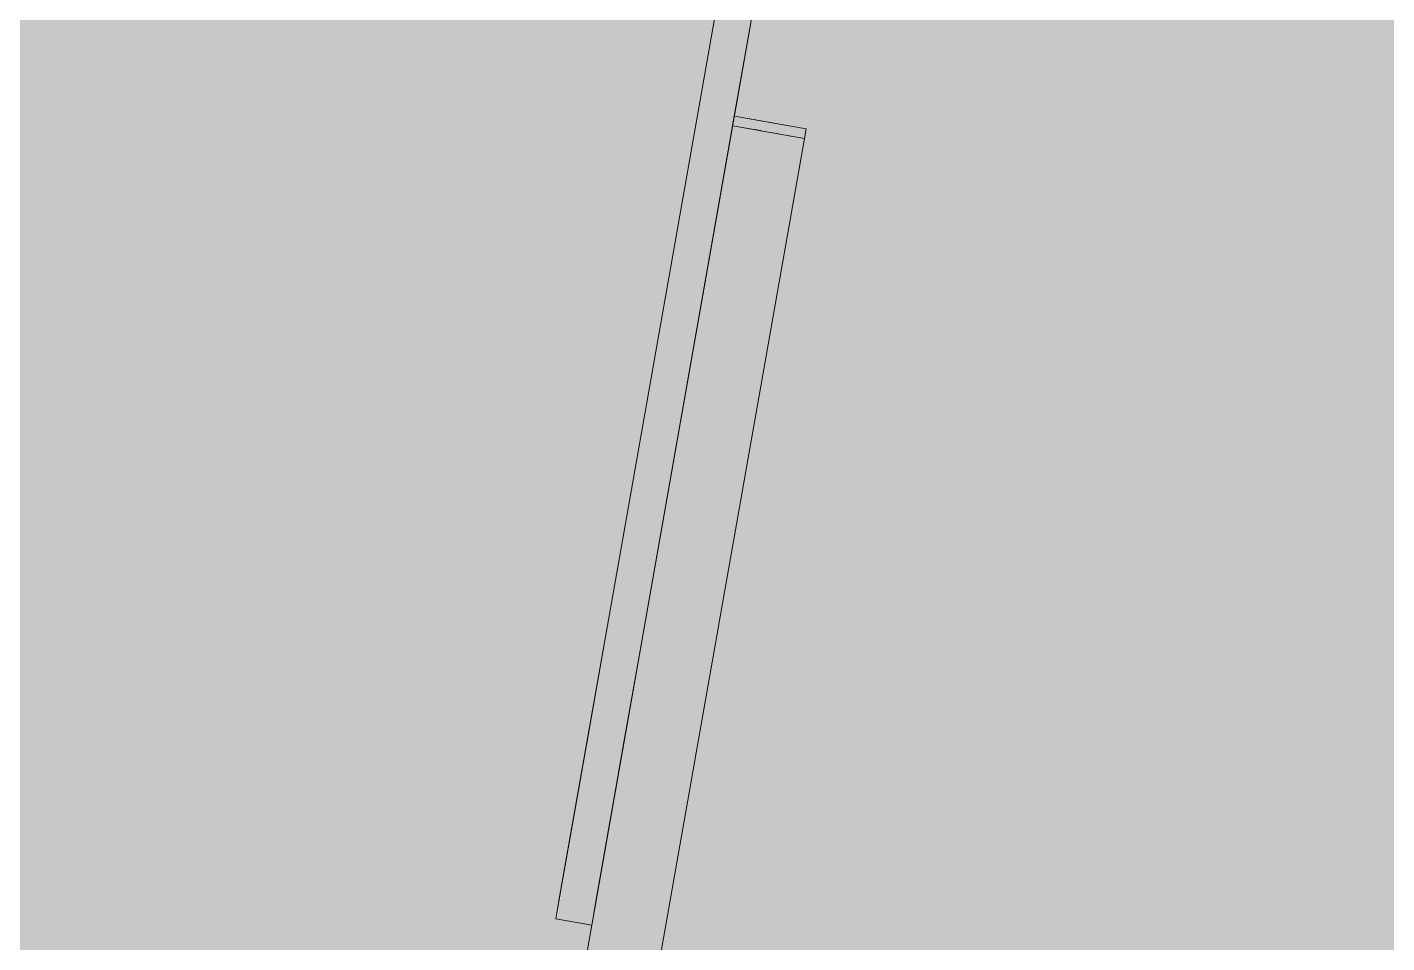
# Model space of a CAD drawing. Header units: millimetres. Extents: x 63432 to 177405, y -1987 to 27578.
# Drawn here: x 162028.2 to 162264.8, y 8958.8 to 9118.1 of the extents above; entities that cross this region are included whole.
import ezdxf

# ---------------------------------------------------------------- set-up
doc = ezdxf.new("R2010")
doc.units = ezdxf.units.MM
doc.layers.add('A-WALL-PATT', color=7, linetype='Continuous', lineweight=9)
for name, color, linetype, lineweight, true_color in [('I-FURN-16', 7, 'Continuous', 9, 0xd1b79e), ('I-FURN-20', 7, 'Continuous', 9, 0x3a3a3a), ('I-FURN-21', 7, 'Continuous', 9, 0x666666), ('I-FURN-25', 7, 'Continuous', 9, 0x987f66), ('I-FURN-26', 7, 'Continuous', 9, 0x2d2d2d), ('I-FURN-30', 7, 'Continuous', 9, 0x4c4c4c), ('I-FURN-38', 7, 'Continuous', 9, 0xa58c72), ('I-FURN-42', 7, 'Continuous', 9, 0xa38363), ('I-FURN-43', 7, 'Continuous', 9, 0xb79776), ('I-FURN-47', 7, 'Continuous', 9, 0xa88767), ('I-FURN-50', 7, 'Continuous', 9, 0xd6b594), ('I-FURN-57', 7, 'Continuous', 9, 0x8f765d), ('I-FURN-58', 7, 'Continuous', 9, 0xa1805f), ('I-FURN-59', 7, 'Continuous', 9, 0x97795b), ('I-FURN-6', 7, 'Continuous', 9, 0xc0c0c0), ('I-FURN-60', 7, 'Continuous', 9, 0xa58668), ('I-FURN-61', 7, 'Continuous', 9, 0xcabbac), ('I-FURN-62', 7, 'Continuous', 9, 0x8b8b8b), ('I-FURN-65', 7, 'Continuous', 9, 0x8b7c6d), ('I-FURN-71', 7, 'Continuous', 9, 0xa59687), ('I-FURN-73', 7, 'Continuous', 9, 0xb79e84)]:
    doc.layers.add(name, color=color, linetype=linetype, lineweight=lineweight, true_color=true_color)
doc.layers.add('I-FURN-17', color=7, linetype='Continuous', lineweight=9, true_color=0x111111, transparency=0.7)
doc.layers.add('I-FURN-18', color=7, linetype='Continuous', lineweight=9, true_color=0xe2b180, transparency=0.7)

# ---------------------------------------------------------------- blocks, each defined once
blk = doc.blocks.new('Chair - Tablet Arm - Chair - Tablet Arm-V79-Развертка 3_12-6')
at = {"layer": 'I-FURN-17'}
for points in [[(-81992.13, 9098.75), (-81991.84, 9100.42), (-82004.37, 9102.51), (-82004.64, 9100.95), (-81992.46, 9098.8)], [(-82031.76, 8874.03), (-81992.13, 9098.75), (-82004.66, 9100.83), (-82044.27, 8876.23), (-82032.38, 8874.14)]]:
    blk.add_hatch(color=256, dxfattribs=at).paths.add_polyline_path(points)
at = {"layer": 'I-FURN-18'}
for points in [[(-82020.34, 9011.92), (-81995.53, 9152.65), (-82001.78, 9153.75), (-82026.59, 9013.02), (-82022.87, 9012.36)], [(-82029.16, 8961.89), (-82020.34, 9011.92), (-82026.59, 9013.02), (-82035.25, 8962.96), (-82031.5, 8962.3)]]:
    blk.add_hatch(color=256, dxfattribs=at).paths.add_polyline_path(points)
at = {"layer": 'I-FURN-16'}
for p, q in [((-82026.59, 9013.02), (-82001.78, 9153.75)), ((-81995.53, 9152.65), (-82004.35, 9102.62)), ((-82035.42, 8962.99), (-82026.59, 9013.02)), ((-82035.42, 8962.99), (-82029.16, 8961.89))]:
    blk.add_line(p, q, dxfattribs=at)
at = {"layer": 'I-FURN-20'}
for p, q in [((-82004.64, 9100.95), (-82004.02, 9100.84)), ((-82004.01, 9100.84), (-82002.29, 9100.54)), ((-82002.27, 9100.53), (-81999.78, 9100.1)), ((-81999.76, 9100.09), (-81997, 9099.6)), ((-82031.76, 8874.03), (-81992.13, 9098.75)), ((-81996.98, 9099.6), (-81994.49, 9099.16)), ((-81994.47, 9099.16), (-81992.75, 9098.86)), ((-81992.74, 9098.85), (-81992.13, 9098.75)), ((-82029.16, 8961.89), (-82044.27, 8876.23))]:
    blk.add_line(p, q, dxfattribs=at)
at = {"layer": 'I-FURN-21'}
for p in [(-82004.35, 9102.62), (-81992.13, 9098.75)]:
    blk.add_line(p, (-81991.84, 9100.42), dxfattribs=at)
at = {"layer": 'I-FURN-26'}
for p, q in [((-82004.02, 9100.84), (-82004.64, 9100.95)), ((-82002.29, 9100.54), (-82004.01, 9100.84)), ((-81999.78, 9100.1), (-82002.27, 9100.53)), ((-81997, 9099.6), (-81999.76, 9100.09)), ((-82031.76, 8874.03), (-81992.13, 9098.75)), ((-81994.49, 9099.16), (-81996.98, 9099.6)), ((-81992.75, 9098.86), (-81994.47, 9099.16)), ((-81992.13, 9098.75), (-81992.74, 9098.85)), ((-82029.16, 8961.89), (-82044.27, 8876.23))]:
    blk.add_line(p, q, dxfattribs=at)
at = {"layer": 'I-FURN-30'}
blk.add_line((-81991.84, 9100.42), (-82004.35, 9102.62), dxfattribs=at)
at = {"layer": 'I-FURN-38'}
blk.add_line((-82004.35, 9102.62), (-82004.64, 9100.95), dxfattribs=at)
at = {"layer": 'I-FURN-42'}
blk.add_line((-82004.64, 9100.95), (-82029.16, 8961.89), dxfattribs=at)
at = {"layer": 'I-FURN-43'}
blk.add_line((-82004.35, 9102.62), (-82004.64, 9100.95), dxfattribs=at)
at = {"layer": 'I-FURN-47'}
blk.add_line((-82004.64, 9100.95), (-82029.16, 8961.89), dxfattribs=at)
at = {"layer": 'I-FURN-50'}
for p, q in [((-82001.78, 9153.75), (-82026.59, 9013.02)), ((-82004.35, 9102.62), (-81995.53, 9152.65)), ((-82026.59, 9013.02), (-82029.97, 8993.88)), ((-82029.97, 8993.88), (-82031.5, 8985.23)), ((-82031.5, 8985.23), (-82032.83, 8977.65)), ((-82032.83, 8977.65), (-82033.93, 8971.43)), ((-82033.93, 8971.43), (-82035.42, 8962.99))]:
    blk.add_line(p, q, dxfattribs=at)
at = {"layer": 'I-FURN-57'}
for p, q in [((-82004.64, 9100.95), (-82020.34, 9011.92)), ((-82020.34, 9011.92), (-82029.16, 8961.89))]:
    blk.add_line(p, q, dxfattribs=at)
at = {"layer": 'I-FURN-58'}
for p, q in [((-82023.72, 8992.77), (-82020.34, 9011.92)), ((-82025.24, 8984.13), (-82023.72, 8992.77)), ((-82026.58, 8976.54), (-82025.24, 8984.13)), ((-82027.68, 8970.32), (-82026.58, 8976.54)), ((-82028.49, 8965.7), (-82027.68, 8970.32)), ((-82028.99, 8962.85), (-82028.49, 8965.7)), ((-82029.16, 8961.89), (-82028.99, 8962.85))]:
    blk.add_line(p, q, dxfattribs=at)
at = {"layer": 'I-FURN-59'}
blk.add_line((-82020.34, 9011.92), (-82004.64, 9100.95), dxfattribs=at)
at = {"layer": 'I-FURN-60'}
blk.add_line((-82004.64, 9100.95), (-82004.35, 9102.62), dxfattribs=at)
blk = doc.blocks.new('Chair - Tablet Arm - Chair - Tablet Arm-V82-Развертка 3_12-6')
at = {"layer": 'I-FURN-16'}
for p, q in [((-82001.78, 9153.75), (-82026.59, 9013.02)), ((-82004.35, 9102.62), (-81995.53, 9152.65)), ((-82026.59, 9013.02), (-82028.32, 9003.26)), ((-82028.32, 9003.26), (-82031.5, 8985.23)), ((-82031.5, 8985.23), (-82032.83, 8977.65)), ((-82032.83, 8977.65), (-82035.42, 8962.99))]:
    blk.add_line(p, q, dxfattribs=at)
at = {"layer": 'I-FURN-21'}
for p, q in [((-81991.84, 9100.42), (-82004.35, 9102.62)), ((-82004.64, 9100.95), (-82004.02, 9100.84)), ((-82004.01, 9100.84), (-82002.29, 9100.54)), ((-82002.27, 9100.53), (-81999.78, 9100.1)), ((-81999.76, 9100.09), (-81997, 9099.6)), ((-82031.76, 8874.03), (-81992.13, 9098.75)), ((-81996.98, 9099.6), (-81994.49, 9099.16)), ((-81994.47, 9099.16), (-81992.75, 9098.86)), ((-81992.74, 9098.85), (-81992.13, 9098.75)), ((-82029.16, 8961.89), (-82044.27, 8876.23))]:
    blk.add_line(p, q, dxfattribs=at)
at = {"layer": 'I-FURN-25'}
blk.add_line((-82004.64, 9100.95), (-82029.16, 8961.89), dxfattribs=at)
at = {"layer": 'I-FURN-30'}
for p, q in [((-82004.02, 9100.84), (-82004.64, 9100.95)), ((-82002.29, 9100.54), (-82004.01, 9100.84)), ((-81999.78, 9100.1), (-82002.27, 9100.53)), ((-81997, 9099.6), (-81999.76, 9100.09)), ((-82031.76, 8874.03), (-81992.13, 9098.75)), ((-81994.49, 9099.16), (-81996.98, 9099.6)), ((-81992.75, 9098.86), (-81994.47, 9099.16)), ((-81992.13, 9098.75), (-81992.74, 9098.85)), ((-82029.16, 8961.89), (-82044.27, 8876.23))]:
    blk.add_line(p, q, dxfattribs=at)
at = {"layer": 'I-FURN-38'}
for q in [(-82004.35, 9102.62), (-82029.16, 8961.89)]:
    blk.add_line((-82004.64, 9100.95), q, dxfattribs=at)
at = {"layer": 'I-FURN-57'}
for p, q in [((-82020.34, 9011.92), (-82004.64, 9100.95)), ((-82028.49, 8965.7), (-82020.34, 9011.92)), ((-82028.99, 8962.85), (-82028.49, 8965.7)), ((-82029.16, 8961.89), (-82028.99, 8962.85))]:
    blk.add_line(p, q, dxfattribs=at)
at = {"layer": 'I-FURN-61'}
for p, q in [((-82026.59, 9013.02), (-82001.78, 9153.75)), ((-81995.53, 9152.65), (-82004.35, 9102.62)), ((-82029.97, 8993.88), (-82026.59, 9013.02)), ((-82032.83, 8977.65), (-82029.97, 8993.88)), ((-82034.74, 8966.8), (-82032.83, 8977.65)), ((-82035.42, 8962.99), (-82034.74, 8966.8)), ((-82035.42, 8962.99), (-82029.16, 8961.89))]:
    blk.add_line(p, q, dxfattribs=at)
at = {"layer": 'I-FURN-62'}
for p, q in [((-82004.35, 9102.62), (-82001.99, 9102.21)), ((-82001.99, 9102.21), (-81991.84, 9100.42)), ((-81992.13, 9098.75), (-81991.84, 9100.42))]:
    blk.add_line(p, q, dxfattribs=at)
at = {"layer": 'I-FURN-65'}
for p, q in [((-82004.64, 9100.95), (-82020.34, 9011.92)), ((-82020.34, 9011.92), (-82029.16, 8961.89))]:
    blk.add_line(p, q, dxfattribs=at)
at = {"layer": 'I-FURN-71'}
blk.add_line((-82004.35, 9102.62), (-82004.64, 9100.95), dxfattribs=at)
at = {"layer": 'I-FURN-73'}
blk.add_line((-82004.35, 9102.62), (-82004.64, 9100.95), dxfattribs=at)
blk = doc.blocks.new('Chair - Tablet Arm - Chair - Tablet Arm-V89-Развертка 3_12-6')
at = {"layer": 'I-FURN-6'}
for p, q in [((-82026.59, 9013.02), (-82001.78, 9153.75)), ((-81995.53, 9152.65), (-82020.34, 9011.92)), ((-82004.35, 9102.62), (-81991.84, 9100.42)), ((-82004.64, 9100.95), (-81992.13, 9098.75)), ((-81992.13, 9098.75), (-81991.84, 9100.42)), ((-82031.76, 8874.03), (-81992.13, 9098.75)), ((-82035.42, 8962.99), (-82026.59, 9013.02)), ((-82020.34, 9011.92), (-82029.16, 8961.89)), ((-82035.42, 8962.99), (-82029.16, 8961.89)), ((-82029.16, 8961.89), (-82044.27, 8876.23))]:
    blk.add_line(p, q, dxfattribs=at)
at = {"layer": 'I-FURN-61'}
for p, q in [((-82001.78, 9153.75), (-82026.59, 9013.02)), ((-82004.35, 9102.62), (-81995.53, 9152.65)), ((-82004.35, 9102.62), (-82004.64, 9100.95)), ((-82004.64, 9100.95), (-82029.16, 8961.89)), ((-82026.59, 9013.02), (-82035.42, 8962.99))]:
    blk.add_line(p, q, dxfattribs=at)
at = {"layer": 'I-FURN-62'}
for p, q in [((-81991.84, 9100.42), (-82004.35, 9102.62)), ((-81992.13, 9098.75), (-82004.64, 9100.95)), ((-82031.76, 8874.03), (-81992.13, 9098.75)), ((-82029.16, 8961.89), (-82044.27, 8876.23))]:
    blk.add_line(p, q, dxfattribs=at)
at = {"layer": 'I-FURN-65'}
for p, q in [((-82020.34, 9011.92), (-82004.64, 9100.95)), ((-82029.16, 8961.89), (-82020.34, 9011.92))]:
    blk.add_line(p, q, dxfattribs=at)
at = {"layer": 'I-FURN-71'}
for q in [(-82004.35, 9102.62), (-82029.16, 8961.89)]:
    blk.add_line((-82004.64, 9100.95), q, dxfattribs=at)

msp = doc.modelspace()

# ---------------------------------------------------------------- hatches: boundary and pattern name
at = {"layer": 'A-WALL-PATT'}
h = msp.add_hatch(color=256, dxfattribs=at)
h.paths.add_polyline_path([(160606.62, 8450), (161691.75, 8450), (161825.3, 8839.5), (161732.42, 8839.5), (161732.42, 8852.2), (161829.65, 8852.2), (161893.84, 9039.44), (161693.89, 9039.44), (161693.89, 9052.14), (161950.36, 9052.14), (161960.05, 9050.62), (161968.81, 9046.22), (161975.82, 9039.36), (161980.94, 9029.08), (162041.59, 8852.2), (162075.32, 8852.2), (162075.32, 8840.4), (162077.83, 8840.7), (162088.49, 8844.86), (162096.15, 8849.9), (162103.52, 8857.9), (162108.39, 8866.34), (162111.35, 8876.23), (162126.46, 8961.89), (162120.2, 8962.99), (162158.25, 9178.77), (162164.45, 9177.38), (162151.27, 9102.62), (162163.78, 9100.42), (162123.24, 8871.96), (162120.05, 8861.31), (162113.42, 8849.82), (162103.51, 8839.64), (162093.23, 8832.88), (162080.76, 8828.34), (162067.58, 8826.8), (162050.29, 8826.8), (162179.65, 8450), (162691.75, 8450), (162825.3, 8839.5), (162732.42, 8839.5), (162732.42, 8852.2), (162829.65, 8852.2), (162893.84, 9039.44), (162693.89, 9039.44), (162693.89, 9052.14), (162950.36, 9052.14), (162960.05, 9050.62), (162968.81, 9046.22), (162975.82, 9039.36), (162980.94, 9029.08), (163041.59, 8852.2), (163075.32, 8852.2), (163075.32, 8840.4), (163077.83, 8840.7), (163088.49, 8844.86), (163096.15, 8849.9), (163103.52, 8857.9), (163108.39, 8866.34), (163111.35, 8876.23), (163126.46, 8961.89), (163120.2, 8962.99), (163158.25, 9178.77), (163164.45, 9177.38), (163151.27, 9102.62), (163163.78, 9100.42), (163123.24, 8871.96), (163120.05, 8861.31), (163113.42, 8849.82), (163103.52, 8839.65), (163093.23, 8832.88), (163080.76, 8828.34), (163067.25, 8826.8), (163050.29, 8826.8), (163179.65, 8450), (163691.75, 8450), (163825.3, 8839.5), (163732.42, 8839.5), (163732.42, 8852.2), (163829.65, 8852.2), (163893.84, 9039.44), (163693.89, 9039.44), (163693.89, 9052.14), (163950.36, 9052.14), (163960.05, 9050.62), (163968.81, 9046.22), (163975.82, 9039.36), (163980.94, 9029.08), (164041.59, 8852.2), (164075.32, 8852.2), (164075.32, 8840.4), (164077.83, 8840.7), (164088.49, 8844.86), (164096.15, 8849.9), (164103.52, 8857.9), (164108.39, 8866.34), (164111.35, 8876.23), (164126.46, 8961.89), (164120.2, 8962.99), (164158.25, 9178.77), (164164.45, 9177.38), (164151.27, 9102.62), (164163.78, 9100.42), (164123.24, 8871.96), (164120.05, 8861.31), (164113.42, 8849.82), (164103.51, 8839.64), (164093.23, 8832.88), (164080.76, 8828.34), (164067.58, 8826.8), (164050.29, 8826.8), (164179.65, 8450), (164234.62, 8450), (164234.62, 13150), (160606.62, 13150), (160606.62, 9070.66)])
h.paths.add_polyline_path([(161707.19, 8450), (162164.05, 8450), (162034.71, 8826.8), (161836.27, 8826.54), (161831.65, 8813.23), (161830.86, 8810.7), (161717.28, 8479.45)])
h.paths.add_polyline_path([(162928.8, 8450), (163164.05, 8450), (163034.71, 8826.8), (162836.27, 8826.54), (162831.65, 8813.23), (162830.86, 8810.7), (162707.19, 8450), (162859.58, 8450)])
h.paths.add_polyline_path([(164164.05, 8450), (164034.71, 8826.8), (163836.27, 8826.54), (163831.65, 8813.23), (163830.86, 8810.7), (163707.19, 8450), (164140.18, 8450)])
h.paths.add_polyline_path([(161959.7, 8852.2), (162028.16, 8852.2), (161968.23, 9026.77), (161961.43, 9035.89), (161950.36, 9039.44), (161907.27, 9039.44), (161843.08, 8852.2), (161925.09, 8852.2)])
h.paths.add_polyline_path([(163999.12, 8852.2), (164028.16, 8852.2), (163968.23, 9026.77), (163961.43, 9035.89), (163950.36, 9039.44), (163907.27, 9039.44), (163843.08, 8852.2), (163967.13, 8852.2)])
h.paths.add_polyline_path([(163019.77, 8852.2), (163028.16, 8852.2), (162968.23, 9026.77), (162961.43, 9035.89), (162950.36, 9039.44), (162907.27, 9039.44), (162843.08, 8852.2), (163013.98, 8852.2)])
h.paths.add_polyline_path([(162898.99, 9055.4), (162441.44, 9055.4), (162441.44, 9074.45), (163024.52, 9074.45), (163024.52, 9055.4), (162901.4, 9055.4)])
h.paths.add_polyline_path([(161717.42, 9055.4), (161441.44, 9055.4), (161441.44, 9074.45), (162024.52, 9074.45), (162024.52, 9055.4), (161752.03, 9055.4)])
h.paths.add_polyline_path([(164004.01, 9055.4), (163441.44, 9055.4), (163441.44, 9074.45), (164024.52, 9074.45), (164024.52, 9055.4), (164005.47, 9055.4)])

# ---------------------------------------------------------------- block references
at = {"layer": 'I-FURN-16'}
msp.add_blockref('Chair - Tablet Arm - Chair - Tablet Arm-V79-Развертка 3_12-6', (244155.62, 0), dxfattribs=at)
at = {"layer": 'I-FURN-6'}
msp.add_blockref('Chair - Tablet Arm - Chair - Tablet Arm-V89-Развертка 3_12-6', (244155.62, 0), dxfattribs=at)
at = {"layer": 'I-FURN-61'}
msp.add_blockref('Chair - Tablet Arm - Chair - Tablet Arm-V82-Развертка 3_12-6', (244155.62, 0), dxfattribs=at)

doc.saveas('drawing.dxf')
